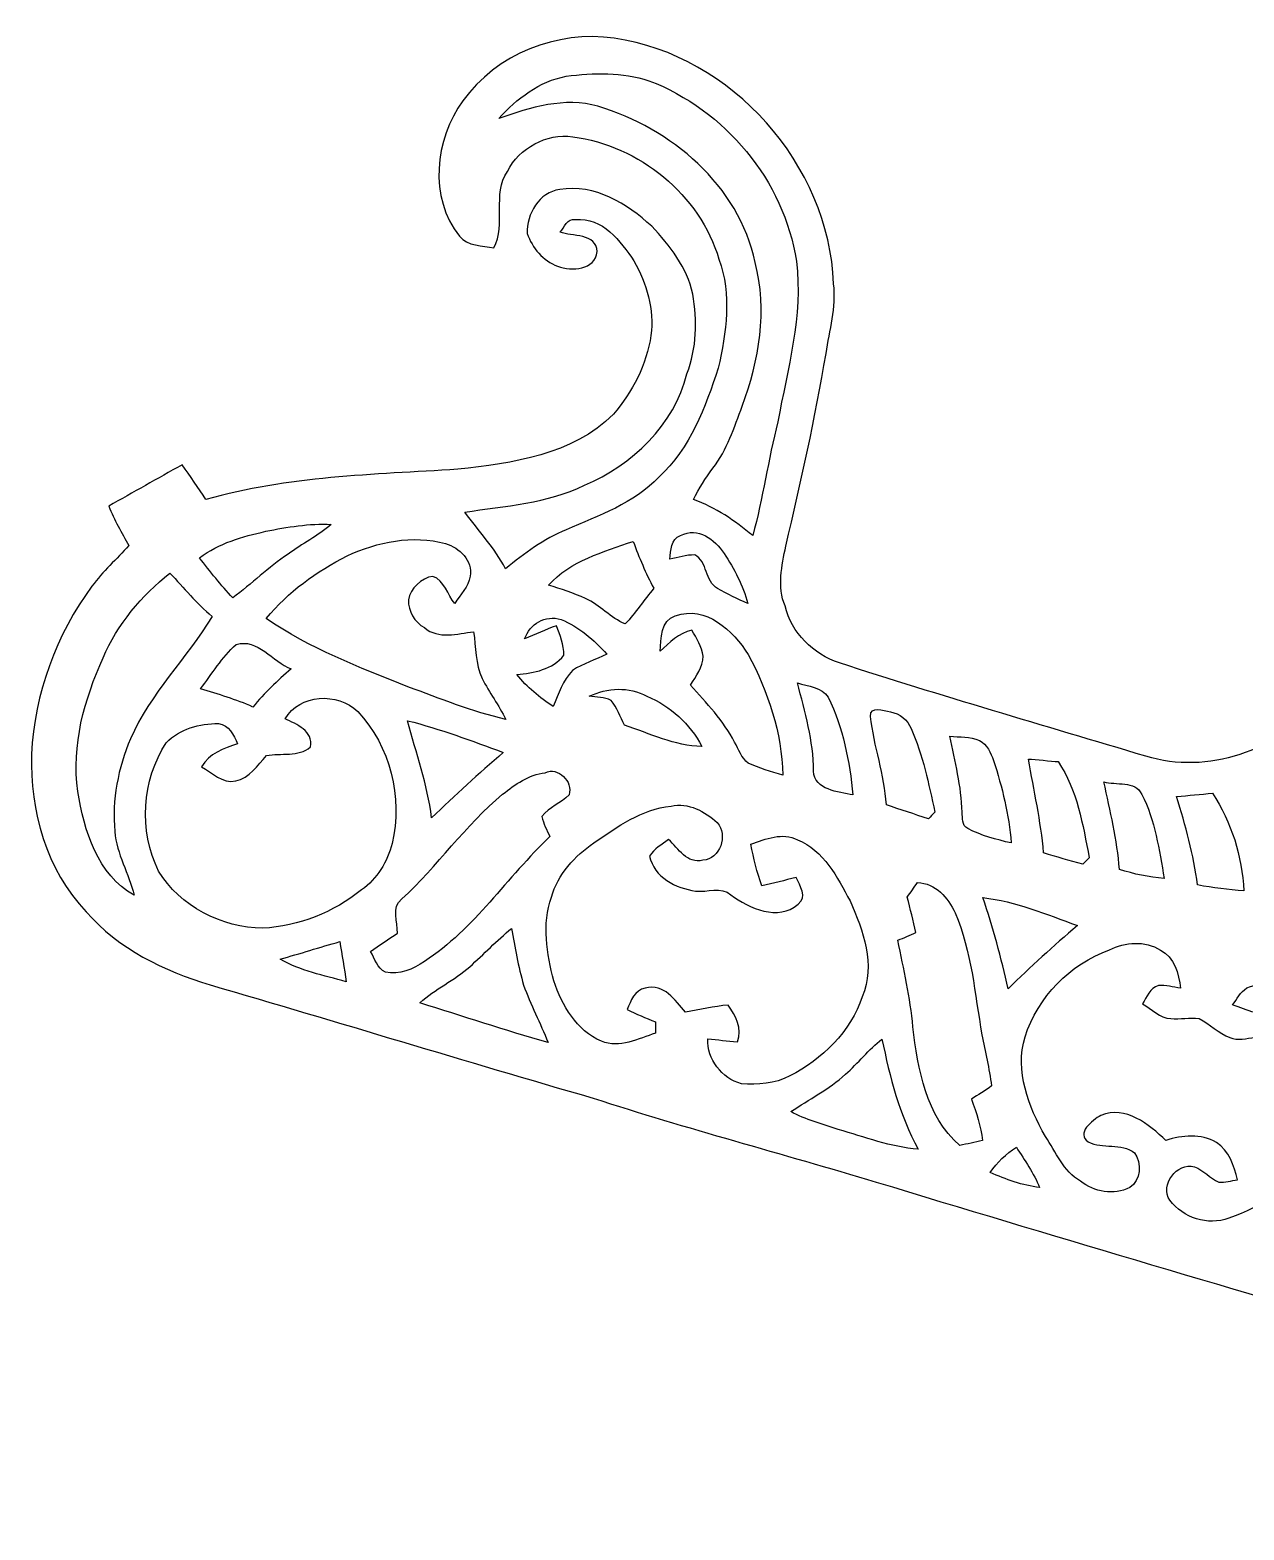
# Model space of a CAD drawing. Header units: centimetres. Extents: x -16.1 to 16.1, y -9.2 to 9.3.
# Drawn here: x -16.08 to -1.07, y -9.24 to 9.31 of the extents above; entities that cross this region are included whole.
import ezdxf

# ---------------------------------------------------------------- set-up
doc = ezdxf.new("R2010")
doc.units = ezdxf.units.CM
doc.header["$MEASUREMENT"] = 0
doc.layers.add('Camada 1', color=7, linetype='Continuous')

msp = doc.modelspace()

# ---------------------------------------------------------------- linework, layer by layer
at = {"layer": 'Camada 1', "color": 67}
for points, knots in [([(-10.72727, 8.43562), (-10.30993, 9.01488), (-9.55993, 9.31263), (-8.85508, 9.21103), (-8.85508, 9.21103), (-7.39352, 9.00007), (-6.20042, 7.64646), (-6.1401, 6.17502), (-6.1401, 6.17502), (-6.10623, 5.88327), (-6.19019, 5.59929), (-6.23464, 5.31389), (-6.23464, 5.31389), (-6.3687, 4.51273), (-6.54509, 3.71969), (-6.73312, 2.92982), (-6.73312, 2.92982), (-6.77827, 2.68923), (-6.84213, 2.42676), (-6.74123, 2.1911), (-6.74123, 2.1911), (-6.66186, 1.85773), (-6.38916, 1.59456), (-6.06989, 1.48661), (-6.06989, 1.48661), (-4.81295, 1.0795), (-3.54401, 0.71155), (-2.27859, 0.33267), (-2.27859, 0.33267), (-1.51342, 0.09737), (-0.6604, 0.40393), (-0.14746, 0.99448), (-0.14746, 0.99448), (0.43356, 1.80234), (0.97966, 2.63631), (1.58397, 3.42688), (1.58397, 3.42688), (1.81681, 3.71404), (2.20204, 3.77578), (2.52977, 3.89925), (2.52977, 3.89925), (2.788, 4.02766), (2.98097, 4.27531), (3.07199, 4.54589), (3.07199, 4.54589), (3.11961, 4.65279), (2.99367, 4.71205), (2.91536, 4.74909), (2.91536, 4.74909), (2.65395, 4.8454), (2.37561, 4.90079), (2.09797, 4.92019), (2.09797, 4.92019), (1.94663, 4.90079), (1.81963, 4.80095), (1.69192, 4.72334), (1.69192, 4.72334), (1.7085, 4.67219), (1.72579, 4.62033), (1.74307, 4.56847), (1.74307, 4.56847), (1.86902, 4.6295), (2.05105, 4.77696), (2.17558, 4.64573), (2.17558, 4.64573), (2.33609, 4.44606), (2.15194, 4.13314), (1.911, 4.12044), (1.911, 4.12044), (1.5808, 4.09469), (1.20403, 4.38256), (1.26471, 4.73992), (1.26471, 4.73992), (1.27952, 4.88844), (1.36525, 5.02391), (1.47849, 5.11845), (1.47849, 5.11845), (1.75895, 5.33294), (2.14348, 5.39186), (2.48144, 5.29872), (2.48144, 5.29872), (4.16772, 4.86622), (5.8547, 4.43618), (7.54239, 4.01003), (7.54239, 4.01003), (7.8426, 3.93665), (8.18586, 3.98639), (8.39399, 4.23439), (8.39399, 4.23439), (8.79792, 4.72193), (9.08685, 5.29484), (9.4996, 5.77568), (9.4996, 5.77568), (9.74443, 6.05614), (10.1406, 6.12034), (10.49443, 6.11787), (10.49443, 6.11787), (12.13414, 6.13057), (13.77421, 6.10694), (15.41427, 6.13057), (15.41427, 6.13057), (15.64464, 6.15632), (15.89581, 6.05614), (15.99918, 5.83847), (15.99918, 5.83847), (16.09055, 5.75204), (15.97589, 5.64268), (15.95684, 5.55942), (15.95684, 5.55942), (15.79104, 5.2511), (15.70778, 4.89903), (15.488, 4.62033), (15.488, 4.62033), (15.3162, 4.41466), (15.42274, 4.10774), (15.26822, 3.89114), (15.26822, 3.89114), (14.57925, 2.84233), (13.85887, 1.81434), (13.1699, 0.76553), (13.1699, 0.76553), (12.72505, 0.03104), (12.17965, -0.63959), (11.75526, -1.38677), (11.75526, -1.38677), (11.49879, -1.77306), (11.24656, -2.16359), (10.95622, -2.52624), (10.95622, -2.52624), (10.60309, -3.03354), (10.27395, -3.55741), (9.92434, -4.06682), (9.92434, -4.06682), (9.66435, -4.45029), (9.27841, -4.75015), (8.8205, -4.84717), (8.8205, -4.84717), (9.05933, -5.03096), (9.36519, -5.086), (9.64918, -5.16537), (9.64918, -5.16537), (9.94763, -5.25639), (10.3064, -5.27473), (10.51101, -5.54143), (10.51101, -5.54143), (10.47856, -5.59788), (10.44716, -5.65467), (10.41541, -5.71147), (10.41541, -5.71147), (9.92928, -5.68854), (9.48796, -5.46664), (9.01876, -5.36116), (9.01876, -5.36116), (8.38165, -5.16608), (7.74171, -4.98052), (7.10424, -4.78684), (7.10424, -4.78684), (6.71971, -4.67854), (6.34471, -4.52261), (5.94042, -4.50391), (5.94042, -4.50391), (6.01874, -4.82529), (6.20501, -5.10822), (6.26992, -5.43419), (6.26992, -5.43419), (6.45195, -6.10235), (6.41738, -6.81778), (6.67879, -7.46619), (6.67879, -7.46619), (6.7437, -7.63517), (6.84565, -7.79145), (6.97971, -7.91386), (6.97971, -7.91386), (7.08484, -7.93432), (7.27146, -7.94103), (7.3085, -7.8045), (7.3085, -7.8045), (7.28909, -7.65069), (7.20125, -7.51664), (7.18397, -7.36353), (7.18397, -7.36353), (7.245, -7.29544), (7.34448, -7.22171), (7.43902, -7.26969), (7.43902, -7.26969), (7.58507, -7.33742), (7.65457, -7.50464), (7.69302, -7.65281), (7.69302, -7.65281), (7.78863, -7.91669), (7.54556, -8.11071), (7.41362, -8.30298), (7.41362, -8.30298), (7.68914, -8.42716), (7.98759, -8.48889), (8.27158, -8.5912), (8.27158, -8.5912), (8.56932, -8.66881), (8.87836, -8.80816), (9.19127, -8.73372), (9.19127, -8.73372), (9.82416, -8.41481), (10.05734, -7.46689), (9.60367, -6.90562), (9.60367, -6.90562), (9.41176, -6.73171), (9.13059, -6.68867), (8.95456, -6.49781), (8.95456, -6.49781), (8.95032, -6.40715), (8.97749, -6.31931), (8.99654, -6.23217), (8.99654, -6.23217), (9.40259, -6.27733), (9.80405, -6.48264), (10.03053, -6.83048), (10.03053, -6.83048), (10.24678, -7.10142), (10.30005, -7.46654), (10.27077, -7.80274), (10.27077, -7.80274), (10.19069, -8.19926), (10.07251, -8.63177), (9.75325, -8.90764), (9.75325, -8.90764), (9.57086, -9.07274), (9.33521, -9.19268), (9.08332, -9.18598), (9.08332, -9.18598), (8.6554, -9.23502), (8.261, -9.04452), (7.86024, -8.93304), (7.86024, -8.93304), (5.50263, -8.25182), (3.15489, -7.53816), (0.8001, -6.84847), (0.8001, -6.84847), (-1.33844, -6.21101), (-3.47945, -5.582), (-5.61411, -4.93254), (-5.61411, -4.93254), (-6.78004, -4.58223), (-7.95726, -4.27037), (-9.11578, -3.89467), (-9.11578, -3.89467), (-10.69763, -3.43817), (-12.27102, -2.95416), (-13.85182, -2.49414), (-13.85182, -2.49414), (-14.42332, -2.32198), (-14.98706, -2.04929), (-15.38358, -1.59068), (-15.38358, -1.59068), (-15.87747, -1.07527), (-16.07926, -0.34184), (-16.06197, 0.35913), (-16.06197, 0.35913), (-16.02387, 1.10455), (-15.75682, 1.83621), (-15.31338, 2.43593), (-15.31338, 2.43593), (-15.17826, 2.61832), (-15.00787, 2.76966), (-14.85653, 2.93758), (-14.85653, 2.93758), (-14.94649, 3.09633), (-15.0368, 3.25579), (-15.10559, 3.42477), (-15.10559, 3.42477), (-14.80397, 3.59657), (-14.50058, 3.76626), (-14.19825, 3.93665), (-14.19825, 3.93665), (-14.09488, 3.79659), (-13.99787, 3.65196), (-13.90403, 3.5052), (-13.90403, 3.5052), (-12.89121, 3.7973), (-11.83252, 3.81353), (-10.78865, 3.88161), (-10.78865, 3.88161), (-10.11132, 3.9557), (-9.37225, 4.05659), (-8.86425, 4.56036), (-8.86425, 4.56036), (-8.63141, 4.83729), (-8.45114, 5.17384), (-8.39999, 5.53614), (-8.39999, 5.53614), (-8.35307, 5.85682), (-8.45608, 6.1789), (-8.60954, 6.45724), (-8.60954, 6.45724), (-8.77782, 6.70101), (-8.99548, 7.00158), (-9.33415, 6.96771), (-9.33415, 6.96771), (-9.43398, 6.98817), (-9.47279, 6.87141), (-9.52077, 6.81179), (-9.52077, 6.81179), (-9.3853, 6.75852), (-9.06815, 6.8005), (-9.06498, 6.57225), (-9.06498, 6.57225), (-9.09073, 6.34083), (-9.37824, 6.32954), (-9.55428, 6.39092), (-9.55428, 6.39092), (-9.73138, 6.45901), (-9.86966, 6.61741), (-9.92858, 6.79591), (-9.92858, 6.79591), (-9.94022, 7.03545), (-9.78112, 7.31097), (-9.52782, 7.33919), (-9.52782, 7.33919), (-9.09285, 7.41398), (-8.69597, 7.16527), (-8.39047, 6.88516), (-8.39047, 6.88516), (-8.1661, 6.64704), (-7.9502, 6.37611), (-7.88353, 6.04802), (-7.88353, 6.04802), (-7.82355, 5.72064), (-7.83378, 5.37633), (-7.95443, 5.06307), (-7.95443, 5.06307), (-8.11036, 4.4263), (-8.63, 3.93277), (-9.22196, 3.68441), (-9.22196, 3.68441), (-9.68128, 3.45687), (-10.2048, 3.42935), (-10.70293, 3.34998), (-10.70293, 3.34998), (-10.53006, 3.11961), (-10.33392, 2.90724), (-10.19739, 2.65112), (-10.19739, 2.65112), (-9.96809, 2.84021), (-9.72432, 3.01942), (-9.44809, 3.13372), (-9.44809, 3.13372), (-9.04487, 3.30835), (-8.61095, 3.45722), (-8.30086, 3.78531), (-8.30086, 3.78531), (-7.91175, 4.13985), (-7.72795, 4.64679), (-7.56673, 5.13256), (-7.56673, 5.13256), (-7.46901, 5.57036), (-7.39916, 6.04449), (-7.55826, 6.477), (-7.55826, 6.477), (-7.79674, 7.27781), (-8.54357, 7.88599), (-9.36625, 7.99147), (-9.36625, 7.99147), (-9.69504, 8.03981), (-10.02524, 7.85389), (-10.17482, 7.56497), (-10.17482, 7.56497), (-10.36496, 7.27922), (-10.18681, 6.91374), (-10.34239, 6.61741), (-10.34239, 6.61741), (-10.48068, 6.65233), (-10.67047, 6.63434), (-10.76713, 6.76451), (-10.76713, 6.76451), (-11.15095, 7.23512), (-11.07158, 7.96361), (-10.72727, 8.43562), (-10.72727, 8.43562), (-10.72727, 8.43562), (-10.72727, 8.43562), (-10.72727, 8.43562)], [0, 0, 0, 0, 0.01041667, 0.01041667, 0.01041667, 0.01041667, 0.02083333, 0.02083333, 0.02083333, 0.02083333, 0.03125, 0.03125, 0.03125, 0.03125, 0.04166667, 0.04166667, 0.04166667, 0.04166667, 0.05208333, 0.05208333, 0.05208333, 0.05208333, 0.0625, 0.0625, 0.0625, 0.0625, 0.07291667, 0.07291667, 0.07291667, 0.07291667, 0.08333333, 0.08333333, 0.08333333, 0.08333333, 0.09375, 0.09375, 0.09375, 0.09375, 0.10416667, 0.10416667, 0.10416667, 0.10416667, 0.11458333, 0.11458333, 0.11458333, 0.11458333, 0.125, 0.125, 0.125, 0.125, 0.13541667, 0.13541667, 0.13541667, 0.13541667, 0.14583333, 0.14583333, 0.14583333, 0.14583333, 0.15625, 0.15625, 0.15625, 0.15625, 0.16666667, 0.16666667, 0.16666667, 0.16666667, 0.17708333, 0.17708333, 0.17708333, 0.17708333, 0.1875, 0.1875, 0.1875, 0.1875, 0.19791667, 0.19791667, 0.19791667, 0.19791667, 0.20833333, 0.20833333, 0.20833333, 0.20833333, 0.21875, 0.21875, 0.21875, 0.21875, 0.22916667, 0.22916667, 0.22916667, 0.22916667, 0.23958333, 0.23958333, 0.23958333, 0.23958333, 0.25, 0.25, 0.25, 0.25, 0.26041667, 0.26041667, 0.26041667, 0.26041667, 0.27083333, 0.27083333, 0.27083333, 0.27083333, 0.28125, 0.28125, 0.28125, 0.28125, 0.29166667, 0.29166667, 0.29166667, 0.29166667, 0.30208333, 0.30208333, 0.30208333, 0.30208333, 0.3125, 0.3125, 0.3125, 0.3125, 0.32291667, 0.32291667, 0.32291667, 0.32291667, 0.33333333, 0.33333333, 0.33333333, 0.33333333, 0.34375, 0.34375, 0.34375, 0.34375, 0.35416667, 0.35416667, 0.35416667, 0.35416667, 0.36458333, 0.36458333, 0.36458333, 0.36458333, 0.375, 0.375, 0.375, 0.375, 0.38541667, 0.38541667, 0.38541667, 0.38541667, 0.39583333, 0.39583333, 0.39583333, 0.39583333, 0.40625, 0.40625, 0.40625, 0.40625, 0.41666667, 0.41666667, 0.41666667, 0.41666667, 0.42708333, 0.42708333, 0.42708333, 0.42708333, 0.4375, 0.4375, 0.4375, 0.4375, 0.44791667, 0.44791667, 0.44791667, 0.44791667, 0.45833333, 0.45833333, 0.45833333, 0.45833333, 0.46875, 0.46875, 0.46875, 0.46875, 0.47916667, 0.47916667, 0.47916667, 0.47916667, 0.48958333, 0.48958333, 0.48958333, 0.48958333, 0.5, 0.5, 0.5, 0.5, 0.51041667, 0.51041667, 0.51041667, 0.51041667, 0.52083333, 0.52083333, 0.52083333, 0.52083333, 0.53125, 0.53125, 0.53125, 0.53125, 0.54166667, 0.54166667, 0.54166667, 0.54166667, 0.55208333, 0.55208333, 0.55208333, 0.55208333, 0.5625, 0.5625, 0.5625, 0.5625, 0.57291667, 0.57291667, 0.57291667, 0.57291667, 0.58333333, 0.58333333, 0.58333333, 0.58333333, 0.59375, 0.59375, 0.59375, 0.59375, 0.60416667, 0.60416667, 0.60416667, 0.60416667, 0.61458333, 0.61458333, 0.61458333, 0.61458333, 0.625, 0.625, 0.625, 0.625, 0.63541667, 0.63541667, 0.63541667, 0.63541667, 0.64583333, 0.64583333, 0.64583333, 0.64583333, 0.65625, 0.65625, 0.65625, 0.65625, 0.66666667, 0.66666667, 0.66666667, 0.66666667, 0.67708333, 0.67708333, 0.67708333, 0.67708333, 0.6875, 0.6875, 0.6875, 0.6875, 0.69791667, 0.69791667, 0.69791667, 0.69791667, 0.70833333, 0.70833333, 0.70833333, 0.70833333, 0.71875, 0.71875, 0.71875, 0.71875, 0.72916667, 0.72916667, 0.72916667, 0.72916667, 0.73958333, 0.73958333, 0.73958333, 0.73958333, 0.75, 0.75, 0.75, 0.75, 0.76041667, 0.76041667, 0.76041667, 0.76041667, 0.77083333, 0.77083333, 0.77083333, 0.77083333, 0.78125, 0.78125, 0.78125, 0.78125, 0.79166667, 0.79166667, 0.79166667, 0.79166667, 0.80208333, 0.80208333, 0.80208333, 0.80208333, 0.8125, 0.8125, 0.8125, 0.8125, 0.82291667, 0.82291667, 0.82291667, 0.82291667, 0.83333333, 0.83333333, 0.83333333, 0.83333333, 0.84375, 0.84375, 0.84375, 0.84375, 0.85416667, 0.85416667, 0.85416667, 0.85416667, 0.86458333, 0.86458333, 0.86458333, 0.86458333, 0.875, 0.875, 0.875, 0.875, 0.88541667, 0.88541667, 0.88541667, 0.88541667, 0.89583333, 0.89583333, 0.89583333, 0.89583333, 0.90625, 0.90625, 0.90625, 0.90625, 0.91666667, 0.91666667, 0.91666667, 0.91666667, 0.92708333, 0.92708333, 0.92708333, 0.92708333, 0.9375, 0.9375, 0.9375, 0.9375, 0.94791667, 0.94791667, 0.94791667, 0.94791667, 0.95833333, 0.95833333, 0.95833333, 0.95833333, 0.96875, 0.96875, 0.96875, 0.96875, 0.97916667, 0.97916667, 0.97916667, 0.97916667, 1, 1, 1, 1]), ([(-9.44845, 8.74077), (-9.77971, 8.67833), (-10.0584, 8.46243), (-10.28206, 8.21972), (-10.28206, 8.21972), (-9.88907, 8.35413), (-9.47067, 8.48854), (-9.05475, 8.36965), (-9.05475, 8.36965), (-8.15093, 8.09872), (-7.31132, 7.39246), (-7.11094, 6.43784), (-7.11094, 6.43784), (-6.95325, 5.84659), (-7.06402, 5.22499), (-7.27004, 4.66125), (-7.27004, 4.66125), (-7.36988, 4.39702), (-7.45878, 4.1215), (-7.63305, 3.89467), (-7.63305, 3.89467), (-7.72301, 3.7719), (-7.80838, 3.64525), (-7.87188, 3.50626), (-7.87188, 3.50626), (-7.59954, 3.40924), (-7.36177, 3.2452), (-7.14163, 3.0607), (-7.14163, 3.0607), (-7.01322, 3.52319), (-6.95008, 4.00156), (-6.82978, 4.46652), (-6.82978, 4.46652), (-6.71407, 5.12269), (-6.51334, 5.77921), (-6.60153, 6.45231), (-6.60153, 6.45231), (-6.75181, 7.45455), (-7.48559, 8.32203), (-8.42398, 8.68609), (-8.42398, 8.68609), (-8.75418, 8.79334), (-9.10837, 8.78558), (-9.44845, 8.74077), (-9.44845, 8.74077), (-9.44845, 8.74077), (-9.44845, 8.74077), (-9.44845, 8.74077)], [0, 0, 0, 0, 0.07692308, 0.07692308, 0.07692308, 0.07692308, 0.15384615, 0.15384615, 0.15384615, 0.15384615, 0.23076923, 0.23076923, 0.23076923, 0.23076923, 0.30769231, 0.30769231, 0.30769231, 0.30769231, 0.38461538, 0.38461538, 0.38461538, 0.38461538, 0.46153846, 0.46153846, 0.46153846, 0.46153846, 0.53846154, 0.53846154, 0.53846154, 0.53846154, 0.61538462, 0.61538462, 0.61538462, 0.61538462, 0.69230769, 0.69230769, 0.69230769, 0.69230769, 0.76923077, 0.76923077, 0.76923077, 0.76923077, 0.84615385, 0.84615385, 0.84615385, 0.84615385, 1, 1, 1, 1]), ([(-13.16461, 3.11362), (-13.45036, 3.04835), (-13.74493, 2.96827), (-13.98129, 2.78659), (-13.98129, 2.78659), (-13.85182, 2.61585), (-13.71706, 2.44863), (-13.57101, 2.29094), (-13.57101, 2.29094), (-13.33818, 2.46486), (-13.13004, 2.67018), (-12.88768, 2.83104), (-12.88768, 2.83104), (-12.71376, 2.96016), (-12.51761, 3.05753), (-12.35357, 3.19969), (-12.35357, 3.19969), (-12.62698, 3.21345), (-12.89826, 3.16724), (-13.16461, 3.11362), (-13.16461, 3.11362), (-13.16461, 3.11362), (-13.16461, 3.11362), (-13.16461, 3.11362)], [0, 0, 0, 0, 0.14285714, 0.14285714, 0.14285714, 0.14285714, 0.28571429, 0.28571429, 0.28571429, 0.28571429, 0.42857143, 0.42857143, 0.42857143, 0.42857143, 0.57142857, 0.57142857, 0.57142857, 0.57142857, 0.71428571, 0.71428571, 0.71428571, 0.71428571, 1, 1, 1, 1]), ([(-8.03487, 3.06141), (-8.15446, 3.0166), (-8.15269, 2.8769), (-8.16539, 2.77107), (-8.16539, 2.77107), (-8.06379, 2.78941), (-7.9629, 2.82293), (-7.85883, 2.82187), (-7.85883, 2.82187), (-7.69479, 2.74285), (-7.73606, 2.49096), (-7.57555, 2.40771), (-7.57555, 2.40771), (-7.45596, 2.33645), (-7.32966, 2.27542), (-7.20055, 2.22179), (-7.20055, 2.22179), (-7.25911, 2.44475), (-7.37094, 2.64936), (-7.49547, 2.84127), (-7.49547, 2.84127), (-7.61365, 3.01237), (-7.81509, 3.17429), (-8.03487, 3.06141), (-8.03487, 3.06141), (-8.03487, 3.06141), (-8.03487, 3.06141), (-8.03487, 3.06141)], [0, 0, 0, 0, 0.125, 0.125, 0.125, 0.125, 0.25, 0.25, 0.25, 0.25, 0.375, 0.375, 0.375, 0.375, 0.5, 0.5, 0.5, 0.5, 0.625, 0.625, 0.625, 0.625, 0.75, 0.75, 0.75, 0.75, 1, 1, 1, 1]), ([(-12.15778, 2.80987), (-12.53314, 2.61796), (-12.89085, 2.36573), (-13.1572, 2.03482), (-13.1572, 2.03482), (-12.61921, 1.66758), (-12.00679, 1.42981), (-11.4046, 1.19098), (-11.4046, 1.19098), (-11.00596, 1.04387), (-10.60909, 0.88336), (-10.19387, 0.78811), (-10.19387, 0.78811), (-10.28171, 0.96202), (-10.39883, 1.11972), (-10.48632, 1.29399), (-10.48632, 1.29399), (-10.5731, 1.47355), (-10.56287, 1.67993), (-10.59321, 1.87184), (-10.59321, 1.87184), (-10.79394, 1.84961), (-11.02889, 1.77447), (-11.20069, 1.92264), (-11.20069, 1.92264), (-11.3217, 1.99002), (-11.4046, 2.12654), (-11.39825, 2.26519), (-11.39825, 2.26519), (-11.37426, 2.40841), (-11.24091, 2.53929), (-11.09733, 2.55693), (-11.09733, 2.55693), (-10.95481, 2.50684), (-10.91389, 2.33151), (-10.8271, 2.22003), (-10.8271, 2.22003), (-10.76149, 2.32939), (-10.65318, 2.4257), (-10.63731, 2.55729), (-10.63731, 2.55729), (-10.60238, 2.75555), (-10.76713, 2.91112), (-10.93964, 2.96157), (-10.93964, 2.96157), (-11.34674, 3.07516), (-11.78172, 2.9845), (-12.15778, 2.80987), (-12.15778, 2.80987), (-12.15778, 2.80987), (-12.15778, 2.80987), (-12.15778, 2.80987)], [0, 0, 0, 0, 0.07142857, 0.07142857, 0.07142857, 0.07142857, 0.14285714, 0.14285714, 0.14285714, 0.14285714, 0.21428571, 0.21428571, 0.21428571, 0.21428571, 0.28571429, 0.28571429, 0.28571429, 0.28571429, 0.35714286, 0.35714286, 0.35714286, 0.35714286, 0.42857143, 0.42857143, 0.42857143, 0.42857143, 0.5, 0.5, 0.5, 0.5, 0.57142857, 0.57142857, 0.57142857, 0.57142857, 0.64285714, 0.64285714, 0.64285714, 0.64285714, 0.71428571, 0.71428571, 0.71428571, 0.71428571, 0.78571429, 0.78571429, 0.78571429, 0.78571429, 0.85714286, 0.85714286, 0.85714286, 0.85714286, 1, 1, 1, 1]), ([(-9.66717, 2.44934), (-9.51159, 2.40136), (-9.35814, 2.34844), (-9.20785, 2.28424), (-9.20785, 2.28424), (-9.03041, 2.20204), (-8.89882, 2.04117), (-8.71679, 1.96815), (-8.71679, 1.96815), (-8.58908, 2.10679), (-8.48466, 2.26483), (-8.36401, 2.40947), (-8.36401, 2.40947), (-8.46596, 2.59503), (-8.54534, 2.79118), (-8.61836, 2.98909), (-8.61836, 2.98909), (-8.98984, 2.86279), (-9.39271, 2.74779), (-9.66717, 2.44934), (-9.66717, 2.44934), (-9.66717, 2.44934), (-9.66717, 2.44934), (-9.66717, 2.44934)], [0, 0, 0, 0, 0.14285714, 0.14285714, 0.14285714, 0.14285714, 0.28571429, 0.28571429, 0.28571429, 0.28571429, 0.42857143, 0.42857143, 0.42857143, 0.42857143, 0.57142857, 0.57142857, 0.57142857, 0.57142857, 0.71428571, 0.71428571, 0.71428571, 0.71428571, 1, 1, 1, 1]), ([(-15.17403, 1.55116), (-15.40545, 1.03434), (-15.57055, 0.46849), (-15.48624, -0.10372), (-15.48624, -0.10372), (-15.41286, -0.58385), (-15.24388, -1.13453), (-14.79127, -1.38712), (-14.79127, -1.38712), (-14.8523, -1.11795), (-15.01069, -0.87877), (-15.0301, -0.59866), (-15.0301, -0.59866), (-15.06749, -0.20849), (-14.98882, 0.18944), (-14.83642, 0.54857), (-14.83642, 0.54857), (-14.59265, 1.1109), (-14.14039, 1.54376), (-13.82571, 2.06163), (-13.82571, 2.06163), (-14.0208, 2.21968), (-14.17743, 2.41688), (-14.34959, 2.59786), (-14.34959, 2.59786), (-14.69849, 2.3181), (-14.99799, 1.96497), (-15.17403, 1.55116), (-15.17403, 1.55116), (-15.17403, 1.55116), (-15.17403, 1.55116), (-15.17403, 1.55116)], [0, 0, 0, 0, 0.11111111, 0.11111111, 0.11111111, 0.11111111, 0.22222222, 0.22222222, 0.22222222, 0.22222222, 0.33333333, 0.33333333, 0.33333333, 0.33333333, 0.44444444, 0.44444444, 0.44444444, 0.44444444, 0.55555556, 0.55555556, 0.55555556, 0.55555556, 0.66666667, 0.66666667, 0.66666667, 0.66666667, 0.77777778, 0.77777778, 0.77777778, 0.77777778, 1, 1, 1, 1]), ([(-9.9628, 1.78541), (-9.83121, 1.83762), (-9.70351, 1.8983), (-9.5698, 1.94522), (-9.5698, 1.94522), (-9.52218, 1.8288), (-9.47561, 1.71027), (-9.47632, 1.5808), (-9.47632, 1.5808), (-9.61813, 1.40723), (-9.84673, 1.36031), (-10.05805, 1.34161), (-10.05805, 1.34161), (-9.93105, 1.18639), (-9.77653, 1.05622), (-9.60826, 0.94721), (-9.60826, 0.94721), (-9.54581, 1.10349), (-9.48619, 1.26894), (-9.36978, 1.39383), (-9.36978, 1.39383), (-9.23713, 1.47814), (-9.08544, 1.52753), (-8.94398, 1.59526), (-8.94398, 1.59526), (-9.10555, 1.76848), (-9.2904, 1.93569), (-9.51159, 2.02424), (-9.51159, 2.02424), (-9.71021, 2.0828), (-9.89471, 1.96603), (-9.9628, 1.78541), (-9.9628, 1.78541), (-9.9628, 1.78541), (-9.9628, 1.78541), (-9.9628, 1.78541)], [0, 0, 0, 0, 0.1, 0.1, 0.1, 0.1, 0.2, 0.2, 0.2, 0.2, 0.3, 0.3, 0.3, 0.3, 0.4, 0.4, 0.4, 0.4, 0.5, 0.5, 0.5, 0.5, 0.6, 0.6, 0.6, 0.6, 0.7, 0.7, 0.7, 0.7, 0.8, 0.8, 0.8, 0.8, 1, 1, 1, 1]), ([(-8.09872, 2.06728), (-8.28216, 2.01013), (-8.27511, 1.78647), (-8.28746, 1.62983), (-8.28746, 1.62983), (-8.16963, 1.73673), (-8.05462, 1.85455), (-7.8927, 1.89336), (-7.8927, 1.89336), (-7.83978, 1.78929), (-7.76852, 1.68769), (-7.75194, 1.56951), (-7.75194, 1.56951), (-7.75829, 1.43475), (-7.84331, 1.32221), (-7.91069, 1.21109), (-7.91069, 1.21109), (-7.71102, 0.99201), (-7.50182, 0.77258), (-7.36671, 0.50553), (-7.36671, 0.50553), (-7.31273, 0.41981), (-7.28133, 0.31186), (-7.19878, 0.24694), (-7.19878, 0.24694), (-7.05944, 0.18874), (-6.91621, 0.13688), (-6.7691, 0.10054), (-6.7691, 0.10054), (-6.78109, 0.62336), (-6.95113, 1.13277), (-7.19667, 1.59067), (-7.19667, 1.59067), (-7.38364, 1.88278), (-7.71843, 2.20768), (-8.09872, 2.06728), (-8.09872, 2.06728), (-8.09872, 2.06728), (-8.09872, 2.06728), (-8.09872, 2.06728)], [0, 0, 0, 0, 0.09090909, 0.09090909, 0.09090909, 0.09090909, 0.18181818, 0.18181818, 0.18181818, 0.18181818, 0.27272727, 0.27272727, 0.27272727, 0.27272727, 0.36363636, 0.36363636, 0.36363636, 0.36363636, 0.45454545, 0.45454545, 0.45454545, 0.45454545, 0.54545455, 0.54545455, 0.54545455, 0.54545455, 0.63636364, 0.63636364, 0.63636364, 0.63636364, 0.72727273, 0.72727273, 0.72727273, 0.72727273, 0.81818182, 0.81818182, 0.81818182, 0.81818182, 1, 1, 1, 1]), ([(-13.53079, 1.71415), (-13.70648, 1.55681), (-13.82924, 1.35114), (-13.97035, 1.16417), (-13.97035, 1.16417), (-13.75128, 1.0989), (-13.53044, 1.03576), (-13.32159, 0.94121), (-13.32159, 0.94121), (-13.18436, 1.11725), (-13.0175, 1.26718), (-12.84993, 1.41323), (-12.84993, 1.41323), (-13.07853, 1.49895), (-13.2648, 1.7974), (-13.53079, 1.71415), (-13.53079, 1.71415), (-13.53079, 1.71415), (-13.53079, 1.71415), (-13.53079, 1.71415)], [0, 0, 0, 0, 0.16666667, 0.16666667, 0.16666667, 0.16666667, 0.33333333, 0.33333333, 0.33333333, 0.33333333, 0.5, 0.5, 0.5, 0.5, 0.66666667, 0.66666667, 0.66666667, 0.66666667, 1, 1, 1, 1]), ([(-12.92437, 0.79446), (-12.78149, 0.72849), (-12.57335, 0.64488), (-12.61145, 0.44697), (-12.61145, 0.44697), (-12.75786, 0.31785), (-12.97799, 0.37853), (-13.15297, 0.33973), (-13.15297, 0.33973), (-13.26444, 0.2226), (-13.36499, 0.06526), (-13.53467, 0.02752), (-13.53467, 0.02752), (-13.70506, -0.0067), (-13.82395, 0.13018), (-13.95836, 0.20179), (-13.95836, 0.20179), (-13.86311, 0.36865), (-13.68249, 0.42616), (-13.51174, 0.48648), (-13.51174, 0.48648), (-13.56007, 0.59196), (-13.61546, 0.72284), (-13.74775, 0.73589), (-13.74775, 0.73589), (-13.98235, 0.74189), (-14.22718, 0.67098), (-14.39474, 0.49883), (-14.39474, 0.49883), (-14.69743, 0.03528), (-14.73271, -0.58738), (-14.49105, -1.08656), (-14.49105, -1.08656), (-14.22329, -1.52647), (-13.70753, -1.78788), (-13.19848, -1.79423), (-13.19848, -1.79423), (-12.75539, -1.76777), (-12.32464, -1.59879), (-11.97998, -1.31904), (-11.97998, -1.31904), (-11.7856, -1.18498), (-11.66142, -0.97084), (-11.59969, -0.74648), (-11.59969, -0.74648), (-11.46598, -0.1778), (-11.62368, 0.45896), (-12.02655, 0.88583), (-12.02655, 0.88583), (-12.27455, 1.12466), (-12.74621, 1.10737), (-12.92437, 0.79446), (-12.92437, 0.79446), (-12.92437, 0.79446), (-12.92437, 0.79446), (-12.92437, 0.79446)], [0, 0, 0, 0, 0.06666667, 0.06666667, 0.06666667, 0.06666667, 0.13333333, 0.13333333, 0.13333333, 0.13333333, 0.2, 0.2, 0.2, 0.2, 0.26666667, 0.26666667, 0.26666667, 0.26666667, 0.33333333, 0.33333333, 0.33333333, 0.33333333, 0.4, 0.4, 0.4, 0.4, 0.46666667, 0.46666667, 0.46666667, 0.46666667, 0.53333333, 0.53333333, 0.53333333, 0.53333333, 0.6, 0.6, 0.6, 0.6, 0.66666667, 0.66666667, 0.66666667, 0.66666667, 0.73333333, 0.73333333, 0.73333333, 0.73333333, 0.8, 0.8, 0.8, 0.8, 0.86666667, 0.86666667, 0.86666667, 0.86666667, 1, 1, 1, 1]), ([(-9.16305, 1.07386), (-9.07309, 1.0608), (-8.97361, 1.06962), (-8.89247, 1.02129), (-8.89247, 1.02129), (-8.81662, 0.93274), (-8.7817, 0.8195), (-8.72737, 0.7172), (-8.72737, 0.7172), (-8.41304, 0.61313), (-8.10683, 0.45932), (-7.76887, 0.45403), (-7.76887, 0.45403), (-7.91774, 0.73272), (-8.15658, 0.9525), (-8.44938, 1.07491), (-8.44938, 1.07491), (-8.66951, 1.19733), (-8.9408, 1.18075), (-9.16305, 1.07386), (-9.16305, 1.07386), (-9.16305, 1.07386), (-9.16305, 1.07386), (-9.16305, 1.07386)], [0, 0, 0, 0, 0.14285714, 0.14285714, 0.14285714, 0.14285714, 0.28571429, 0.28571429, 0.28571429, 0.28571429, 0.42857143, 0.42857143, 0.42857143, 0.42857143, 0.57142857, 0.57142857, 0.57142857, 0.57142857, 0.71428571, 0.71428571, 0.71428571, 0.71428571, 1, 1, 1, 1]), ([(-6.58636, 1.24107), (-6.49887, 0.88089), (-6.38704, 0.52352), (-6.39022, 0.14781), (-6.39022, 0.14781), (-6.37611, -0.08819), (-6.08189, -0.10548), (-5.90233, -0.1464), (-5.90233, -0.1464), (-5.94289, 0.26846), (-6.02227, 0.68545), (-6.20713, 1.06221), (-6.20713, 1.06221), (-6.28721, 1.18816), (-6.46148, 1.19627), (-6.58636, 1.24107), (-6.58636, 1.24107), (-6.58636, 1.24107), (-6.58636, 1.24107), (-6.58636, 1.24107)], [0, 0, 0, 0, 0.16666667, 0.16666667, 0.16666667, 0.16666667, 0.33333333, 0.33333333, 0.33333333, 0.33333333, 0.5, 0.5, 0.5, 0.5, 0.66666667, 0.66666667, 0.66666667, 0.66666667, 1, 1, 1, 1]), ([(-5.68607, 0.8255), (-5.64092, 0.45826), (-5.51251, 0.10336), (-5.48781, -0.26882), (-5.48781, -0.26882), (-5.3146, -0.32703), (-5.14103, -0.38418), (-4.96711, -0.44168), (-4.96711, -0.44168), (-4.94136, -0.41416), (-4.9149, -0.387), (-4.88844, -0.36019), (-4.88844, -0.36019), (-4.96676, -0.01023), (-5.03343, 0.34784), (-5.18266, 0.67592), (-5.18266, 0.67592), (-5.2257, 0.78317), (-5.32342, 0.85972), (-5.43631, 0.88124), (-5.43631, 0.88124), (-5.52838, 0.89641), (-5.68607, 0.96097), (-5.68607, 0.8255), (-5.68607, 0.8255), (-5.68607, 0.8255), (-5.68607, 0.8255), (-5.68607, 0.8255)], [0, 0, 0, 0, 0.125, 0.125, 0.125, 0.125, 0.25, 0.25, 0.25, 0.25, 0.375, 0.375, 0.375, 0.375, 0.5, 0.5, 0.5, 0.5, 0.625, 0.625, 0.625, 0.625, 0.75, 0.75, 0.75, 0.75, 1, 1, 1, 1]), ([(-11.40883, 0.77223), (-11.30547, 0.37324), (-11.16436, -0.01588), (-11.11215, -0.42721), (-11.11215, -0.42721), (-10.82005, -0.15452), (-10.53183, 0.12171), (-10.22562, 0.37888), (-10.22562, 0.37888), (-10.61508, 0.52388), (-11.00596, 0.66887), (-11.40883, 0.77223), (-11.40883, 0.77223), (-11.40883, 0.77223), (-11.40883, 0.77223), (-11.40883, 0.77223)], [0, 0, 0, 0, 0.2, 0.2, 0.2, 0.2, 0.4, 0.4, 0.4, 0.4, 0.6, 0.6, 0.6, 0.6, 1, 1, 1, 1]), ([(-4.70323, 0.58103), (-4.64185, 0.26987), (-4.55824, -0.04022), (-4.55154, -0.35948), (-4.55154, -0.35948), (-4.54378, -0.42792), (-4.55824, -0.52423), (-4.48239, -0.56021), (-4.48239, -0.56021), (-4.31483, -0.65017), (-4.12856, -0.69956), (-3.9437, -0.73907), (-3.9437, -0.73907), (-3.97087, -0.39158), (-4.05553, -0.05115), (-4.16278, 0.27975), (-4.16278, 0.27975), (-4.19735, 0.37465), (-4.24145, 0.47978), (-4.33564, 0.52881), (-4.33564, 0.52881), (-4.45206, 0.57503), (-4.58188, 0.56938), (-4.70323, 0.58103), (-4.70323, 0.58103), (-4.70323, 0.58103), (-4.70323, 0.58103), (-4.70323, 0.58103)], [0, 0, 0, 0, 0.125, 0.125, 0.125, 0.125, 0.25, 0.25, 0.25, 0.25, 0.375, 0.375, 0.375, 0.375, 0.5, 0.5, 0.5, 0.5, 0.625, 0.625, 0.625, 0.625, 0.75, 0.75, 0.75, 0.75, 1, 1, 1, 1]), ([(-9.70915, 0.12841), (-9.91164, 0.10689), (-10.0778, -0.01693), (-10.23408, -0.13617), (-10.23408, -0.13617), (-10.69552, -0.52352), (-11.03912, -1.02588), (-11.48151, -1.43263), (-11.48151, -1.43263), (-11.6145, -1.53564), (-11.5316, -1.71873), (-11.53407, -1.85385), (-11.53407, -1.85385), (-11.64519, -1.92969), (-11.75703, -2.00413), (-11.8678, -2.08068), (-11.8678, -2.08068), (-11.8177, -2.1717), (-11.78207, -2.28565), (-11.68435, -2.33715), (-11.68435, -2.33715), (-11.51255, -2.37525), (-11.33863, -2.30258), (-11.20211, -2.20416), (-11.20211, -2.20416), (-10.5791, -1.80411), (-10.17976, -1.16099), (-9.64883, -0.66075), (-9.64883, -0.66075), (-9.68587, -0.57997), (-9.73138, -0.5013), (-9.7476, -0.4131), (-9.7476, -0.4131), (-9.66258, -0.29316), (-9.50842, -0.25294), (-9.41282, -0.14358), (-9.41282, -0.14358), (-9.36025, 0.01623), (-9.54652, 0.20849), (-9.70915, 0.12841), (-9.70915, 0.12841), (-9.70915, 0.12841), (-9.70915, 0.12841), (-9.70915, 0.12841)], [0, 0, 0, 0, 0.08333333, 0.08333333, 0.08333333, 0.08333333, 0.16666667, 0.16666667, 0.16666667, 0.16666667, 0.25, 0.25, 0.25, 0.25, 0.33333333, 0.33333333, 0.33333333, 0.33333333, 0.41666667, 0.41666667, 0.41666667, 0.41666667, 0.5, 0.5, 0.5, 0.5, 0.58333333, 0.58333333, 0.58333333, 0.58333333, 0.66666667, 0.66666667, 0.66666667, 0.66666667, 0.75, 0.75, 0.75, 0.75, 0.83333333, 0.83333333, 0.83333333, 0.83333333, 1, 1, 1, 1]), ([(-3.73204, 0.2981), (-3.66501, -0.08784), (-3.57611, -0.47025), (-3.54401, -0.86184), (-3.54401, -0.86184), (-3.38384, -0.91334), (-3.22227, -0.9585), (-3.05894, -1.00118), (-3.05894, -1.00118), (-3.03248, -0.97543), (-3.00602, -0.94968), (-2.97886, -0.92428), (-2.97886, -0.92428), (-3.05964, -0.51435), (-3.1242, -0.08714), (-3.36374, 0.26599), (-3.36374, 0.26599), (-3.45581, 0.27411), (-3.63996, 0.28998), (-3.73204, 0.2981), (-3.73204, 0.2981), (-3.73204, 0.2981), (-3.73204, 0.2981), (-3.73204, 0.2981)], [0, 0, 0, 0, 0.14285714, 0.14285714, 0.14285714, 0.14285714, 0.28571429, 0.28571429, 0.28571429, 0.28571429, 0.42857143, 0.42857143, 0.42857143, 0.42857143, 0.57142857, 0.57142857, 0.57142857, 0.57142857, 0.71428571, 0.71428571, 0.71428571, 0.71428571, 1, 1, 1, 1]), ([(-2.79929, 0.01623), (-2.71886, -0.34219), (-2.63419, -0.70132), (-2.60632, -1.06856), (-2.60632, -1.06856), (-2.4257, -1.12254), (-2.24049, -1.16523), (-2.05176, -1.17863), (-2.05176, -1.17863), (-2.11561, -0.82691), (-2.16323, -0.45932), (-2.3301, -0.13864), (-2.3301, -0.13864), (-2.413, 0.03493), (-2.64971, -0.02822), (-2.79929, 0.01623), (-2.79929, 0.01623), (-2.79929, 0.01623), (-2.79929, 0.01623), (-2.79929, 0.01623)], [0, 0, 0, 0, 0.16666667, 0.16666667, 0.16666667, 0.16666667, 0.33333333, 0.33333333, 0.33333333, 0.33333333, 0.5, 0.5, 0.5, 0.5, 0.66666667, 0.66666667, 0.66666667, 0.66666667, 1, 1, 1, 1]), ([(-1.899, -0.16475), (-1.78647, -0.52282), (-1.69157, -0.88653), (-1.63901, -1.25871), (-1.63901, -1.25871), (-1.44992, -1.29646), (-1.25836, -1.31269), (-1.06645, -1.33315), (-1.06645, -1.33315), (-1.08867, -0.90135), (-1.21955, -0.48578), (-1.4545, -0.12241), (-1.4545, -0.12241), (-1.60196, -0.14076), (-1.75084, -0.15205), (-1.899, -0.16475), (-1.899, -0.16475), (-1.899, -0.16475), (-1.899, -0.16475), (-1.899, -0.16475)], [0, 0, 0, 0, 0.16666667, 0.16666667, 0.16666667, 0.16666667, 0.33333333, 0.33333333, 0.33333333, 0.33333333, 0.5, 0.5, 0.5, 0.5, 0.66666667, 0.66666667, 0.66666667, 0.66666667, 1, 1, 1, 1]), ([(-8.15058, -0.28434), (-8.51323, -0.32032), (-8.81556, -0.5394), (-9.10519, -0.73978), (-9.10519, -0.73978), (-9.34367, -0.89853), (-9.55146, -1.12889), (-9.63083, -1.40829), (-9.63083, -1.40829), (-9.75219, -1.74519), (-9.68481, -2.10926), (-9.60226, -2.44546), (-9.60226, -2.44546), (-9.49607, -2.7492), (-9.3218, -3.05823), (-9.01136, -3.19229), (-9.01136, -3.19229), (-8.78769, -3.27978), (-8.55627, -3.16159), (-8.34284, -3.09174), (-8.34284, -3.09174), (-8.3439, -3.04482), (-8.34461, -2.99791), (-8.34531, -2.95169), (-8.34531, -2.95169), (-8.46349, -2.90548), (-8.58026, -2.85538), (-8.6935, -2.79859), (-8.6935, -2.79859), (-8.6487, -2.69275), (-8.60319, -2.55552), (-8.4709, -2.53683), (-8.4709, -2.53683), (-8.23666, -2.47156), (-8.1026, -2.6857), (-7.97172, -2.8321), (-7.97172, -2.8321), (-7.7978, -2.79541), (-7.62282, -2.7619), (-7.44573, -2.74391), (-7.44573, -2.74391), (-7.34942, -2.87902), (-7.26722, -3.03318), (-7.33108, -3.19969), (-7.33108, -3.19969), (-7.45314, -3.18664), (-7.57484, -3.17429), (-7.6962, -3.16159), (-7.6962, -3.16159), (-7.70996, -3.41524), (-7.52087, -3.64984), (-7.28133, -3.71828), (-7.28133, -3.71828), (-7.08025, -3.73027), (-6.86364, -3.72216), (-6.68373, -3.61985), (-6.68373, -3.61985), (-6.28086, -3.4163), (-5.9309, -3.07552), (-5.78661, -2.64054), (-5.78661, -2.64054), (-5.62187, -2.24684), (-5.77109, -1.82174), (-5.93796, -1.45697), (-5.93796, -1.45697), (-6.09565, -1.16205), (-6.26075, -0.83361), (-6.58883, -0.69921), (-6.58883, -0.69921), (-6.77263, -0.60254), (-6.98218, -0.69215), (-7.16315, -0.75459), (-7.16315, -0.75459), (-7.12999, -0.92922), (-7.08836, -1.10243), (-7.02874, -1.27035), (-7.02874, -1.27035), (-6.88622, -1.23825), (-6.74511, -1.20015), (-6.60259, -1.16805), (-6.60259, -1.16805), (-6.5599, -1.27106), (-6.46007, -1.40653), (-6.58001, -1.49648), (-6.58001, -1.49648), (-6.82801, -1.71309), (-7.1822, -1.54764), (-7.4101, -1.38183), (-7.4101, -1.38183), (-7.53639, -1.27106), (-7.70114, -1.35361), (-7.84754, -1.33456), (-7.84754, -1.33456), (-8.09131, -1.30104), (-8.36295, -1.16417), (-8.41622, -0.9017), (-8.41622, -0.9017), (-8.35907, -0.81351), (-8.26629, -0.75812), (-8.18268, -0.69815), (-8.18268, -0.69815), (-8.05815, -0.80645), (-7.95443, -1.00401), (-7.75653, -0.95356), (-7.75653, -0.95356), (-7.5438, -0.94298), (-7.44326, -0.64029), (-7.57978, -0.4886), (-7.57978, -0.4886), (-7.73113, -0.34819), (-7.93679, -0.23671), (-8.15058, -0.28434), (-8.15058, -0.28434), (-8.15058, -0.28434), (-8.15058, -0.28434), (-8.15058, -0.28434)], [0, 0, 0, 0, 0.03333333, 0.03333333, 0.03333333, 0.03333333, 0.06666667, 0.06666667, 0.06666667, 0.06666667, 0.1, 0.1, 0.1, 0.1, 0.13333333, 0.13333333, 0.13333333, 0.13333333, 0.16666667, 0.16666667, 0.16666667, 0.16666667, 0.2, 0.2, 0.2, 0.2, 0.23333333, 0.23333333, 0.23333333, 0.23333333, 0.26666667, 0.26666667, 0.26666667, 0.26666667, 0.3, 0.3, 0.3, 0.3, 0.33333333, 0.33333333, 0.33333333, 0.33333333, 0.36666667, 0.36666667, 0.36666667, 0.36666667, 0.4, 0.4, 0.4, 0.4, 0.43333333, 0.43333333, 0.43333333, 0.43333333, 0.46666667, 0.46666667, 0.46666667, 0.46666667, 0.5, 0.5, 0.5, 0.5, 0.53333333, 0.53333333, 0.53333333, 0.53333333, 0.56666667, 0.56666667, 0.56666667, 0.56666667, 0.6, 0.6, 0.6, 0.6, 0.63333333, 0.63333333, 0.63333333, 0.63333333, 0.66666667, 0.66666667, 0.66666667, 0.66666667, 0.7, 0.7, 0.7, 0.7, 0.73333333, 0.73333333, 0.73333333, 0.73333333, 0.76666667, 0.76666667, 0.76666667, 0.76666667, 0.8, 0.8, 0.8, 0.8, 0.83333333, 0.83333333, 0.83333333, 0.83333333, 0.86666667, 0.86666667, 0.86666667, 0.86666667, 0.9, 0.9, 0.9, 0.9, 0.93333333, 0.93333333, 0.93333333, 0.93333333, 1, 1, 1, 1]), ([(-5.10434, -1.23049), (-5.14526, -1.29046), (-5.18689, -1.35043), (-5.22993, -1.40935), (-5.22993, -1.40935), (-5.19289, -1.5554), (-5.1562, -1.70109), (-5.12269, -1.84891), (-5.12269, -1.84891), (-5.19642, -1.88066), (-5.2705, -1.91206), (-5.34529, -1.94239), (-5.34529, -1.94239), (-5.2772, -2.2987), (-5.19007, -2.65183), (-5.16079, -3.01449), (-5.16079, -3.01449), (-5.09517, -3.53589), (-4.99957, -4.1148), (-4.58117, -4.48028), (-4.58117, -4.48028), (-4.48733, -4.46158), (-4.39314, -4.44147), (-4.29966, -4.42066), (-4.29966, -4.42066), (-4.32012, -4.24321), (-4.37409, -4.07423), (-4.43653, -3.90842), (-4.43653, -3.90842), (-4.35434, -3.85339), (-4.26685, -3.80506), (-4.18924, -3.74333), (-4.18924, -3.74333), (-4.21287, -3.52954), (-4.27002, -3.32176), (-4.30601, -3.11044), (-4.30601, -3.11044), (-4.39808, -2.60526), (-4.43159, -2.08209), (-4.63797, -1.60514), (-4.63797, -1.60514), (-4.72793, -1.41746), (-4.87751, -1.23437), (-5.10434, -1.23049), (-5.10434, -1.23049), (-5.10434, -1.23049), (-5.10434, -1.23049), (-5.10434, -1.23049)], [0, 0, 0, 0, 0.07692308, 0.07692308, 0.07692308, 0.07692308, 0.15384615, 0.15384615, 0.15384615, 0.15384615, 0.23076923, 0.23076923, 0.23076923, 0.23076923, 0.30769231, 0.30769231, 0.30769231, 0.30769231, 0.38461538, 0.38461538, 0.38461538, 0.38461538, 0.46153846, 0.46153846, 0.46153846, 0.46153846, 0.53846154, 0.53846154, 0.53846154, 0.53846154, 0.61538462, 0.61538462, 0.61538462, 0.61538462, 0.69230769, 0.69230769, 0.69230769, 0.69230769, 0.76923077, 0.76923077, 0.76923077, 0.76923077, 0.84615385, 0.84615385, 0.84615385, 0.84615385, 1, 1, 1, 1]), ([(-4.29542, -1.41464), (-4.17019, -1.78541), (-4.06576, -2.16147), (-3.98216, -2.54353), (-3.98216, -2.54353), (-3.70699, -2.27189), (-3.41983, -2.0133), (-3.12632, -1.76177), (-3.12632, -1.76177), (-3.50732, -1.62066), (-3.88938, -1.46368), (-4.29542, -1.41464), (-4.29542, -1.41464), (-4.29542, -1.41464), (-4.29542, -1.41464), (-4.29542, -1.41464)], [0, 0, 0, 0, 0.2, 0.2, 0.2, 0.2, 0.4, 0.4, 0.4, 0.4, 0.6, 0.6, 0.6, 0.6, 1, 1, 1, 1]), ([(-10.64119, -2.27013), (-10.83239, -2.43875), (-11.06876, -2.546), (-11.25855, -2.71674), (-11.25855, -2.71674), (-10.73079, -2.88255), (-10.20516, -3.05717), (-9.67211, -3.20534), (-9.67211, -3.20534), (-9.76806, -2.96721), (-9.88801, -2.73897), (-9.97409, -2.49731), (-9.97409, -2.49731), (-10.04323, -2.26766), (-10.07886, -2.03024), (-10.12578, -1.79564), (-10.12578, -1.79564), (-10.30464, -1.94627), (-10.46656, -2.1149), (-10.64119, -2.27013), (-10.64119, -2.27013), (-10.64119, -2.27013), (-10.64119, -2.27013), (-10.64119, -2.27013)], [0, 0, 0, 0, 0.14285714, 0.14285714, 0.14285714, 0.14285714, 0.28571429, 0.28571429, 0.28571429, 0.28571429, 0.42857143, 0.42857143, 0.42857143, 0.42857143, 0.57142857, 0.57142857, 0.57142857, 0.57142857, 0.71428571, 0.71428571, 0.71428571, 0.71428571, 1, 1, 1, 1]), ([(-12.98716, -2.17593), (-12.73563, -2.32234), (-12.44565, -2.37561), (-12.16872, -2.45569), (-12.16872, -2.45569), (-12.18883, -2.28953), (-12.22304, -2.12478), (-12.24809, -1.96003), (-12.24809, -1.96003), (-12.49539, -2.02918), (-12.73951, -2.10891), (-12.98716, -2.17593), (-12.98716, -2.17593), (-12.98716, -2.17593), (-12.98716, -2.17593), (-12.98716, -2.17593)], [0, 0, 0, 0, 0.2, 0.2, 0.2, 0.2, 0.4, 0.4, 0.4, 0.4, 0.6, 0.6, 0.6, 0.6, 1, 1, 1, 1]), ([(-2.7305, -2.06128), (-3.21733, -2.23732), (-3.61456, -2.64336), (-3.77366, -3.1369), (-3.77366, -3.1369), (-3.90172, -3.56094), (-3.72992, -3.99979), (-3.52108, -4.36774), (-3.52108, -4.36774), (-3.39231, -4.56318), (-3.29847, -4.79954), (-3.08716, -4.9216), (-3.08716, -4.9216), (-2.91924, -5.05531), (-2.67406, -5.10046), (-2.47862, -5.00027), (-2.47862, -5.00027), (-2.33751, -4.91243), (-2.33151, -4.69935), (-2.41829, -4.57094), (-2.41829, -4.57094), (-2.58304, -4.44429), (-2.81517, -4.52579), (-2.9905, -4.43618), (-2.9905, -4.43618), (-3.14819, -4.33388), (-2.94252, -4.16631), (-2.83633, -4.11021), (-2.83633, -4.11021), (-2.52977, -3.97933), (-2.24014, -4.22275), (-2.03094, -4.41713), (-2.03094, -4.41713), (-1.82986, -4.35398), (-1.59597, -4.33282), (-1.40688, -4.44253), (-1.40688, -4.44253), (-1.24778, -4.54131), (-1.18957, -4.73287), (-1.14618, -4.90361), (-1.14618, -4.90361), (-1.22273, -4.9149), (-1.29999, -4.94383), (-1.3783, -4.93219), (-1.3783, -4.93219), (-1.48802, -4.88668), (-1.56281, -4.7819), (-1.67675, -4.74557), (-1.67675, -4.74557), (-1.90041, -4.68171), (-2.10538, -4.97205), (-1.98296, -5.15761), (-1.98296, -5.15761), (-1.81398, -5.37422), (-1.51659, -5.47758), (-1.25271, -5.37986), (-1.25271, -5.37986), (-0.84243, -5.22993), (-0.45367, -4.99992), (-0.13935, -4.69371), (-0.13935, -4.69371), (0.31997, -4.0961), (0.18168, -3.20428), (-0.30021, -2.66383), (-0.30021, -2.66383), (-0.48472, -2.46697), (-0.78846, -2.43769), (-1.03117, -2.53294), (-1.03117, -2.53294), (-1.10772, -2.5848), (-1.15429, -2.66876), (-1.20685, -2.74285), (-1.20685, -2.74285), (-1.11654, -2.77389), (-1.02588, -2.80564), (-0.93557, -2.8381), (-0.93557, -2.8381), (-0.93416, -2.9397), (-0.93239, -3.04165), (-0.93028, -3.14431), (-0.93028, -3.14431), (-1.03258, -3.15454), (-1.14124, -3.18982), (-1.24037, -3.14678), (-1.24037, -3.14678), (-1.38007, -3.09139), (-1.4859, -2.97603), (-1.62031, -2.91183), (-1.62031, -2.91183), (-1.73637, -2.89701), (-1.85526, -2.91924), (-1.97132, -2.91148), (-1.97132, -2.91148), (-2.10891, -2.90795), (-2.20627, -2.79047), (-2.31951, -2.72944), (-2.31951, -2.72944), (-2.26695, -2.64724), (-2.23132, -2.52836), (-2.12372, -2.50402), (-2.12372, -2.50402), (-2.03165, -2.49379), (-1.94098, -2.52166), (-1.85103, -2.53683), (-1.85103, -2.53683), (-1.8736, -2.35761), (-1.92158, -2.14983), (-2.09938, -2.06481), (-2.09938, -2.06481), (-2.28953, -1.94028), (-2.53436, -1.96885), (-2.7305, -2.06128), (-2.7305, -2.06128), (-2.7305, -2.06128), (-2.7305, -2.06128), (-2.7305, -2.06128)], [0, 0, 0, 0, 0.03333333, 0.03333333, 0.03333333, 0.03333333, 0.06666667, 0.06666667, 0.06666667, 0.06666667, 0.1, 0.1, 0.1, 0.1, 0.13333333, 0.13333333, 0.13333333, 0.13333333, 0.16666667, 0.16666667, 0.16666667, 0.16666667, 0.2, 0.2, 0.2, 0.2, 0.23333333, 0.23333333, 0.23333333, 0.23333333, 0.26666667, 0.26666667, 0.26666667, 0.26666667, 0.3, 0.3, 0.3, 0.3, 0.33333333, 0.33333333, 0.33333333, 0.33333333, 0.36666667, 0.36666667, 0.36666667, 0.36666667, 0.4, 0.4, 0.4, 0.4, 0.43333333, 0.43333333, 0.43333333, 0.43333333, 0.46666667, 0.46666667, 0.46666667, 0.46666667, 0.5, 0.5, 0.5, 0.5, 0.53333333, 0.53333333, 0.53333333, 0.53333333, 0.56666667, 0.56666667, 0.56666667, 0.56666667, 0.6, 0.6, 0.6, 0.6, 0.63333333, 0.63333333, 0.63333333, 0.63333333, 0.66666667, 0.66666667, 0.66666667, 0.66666667, 0.7, 0.7, 0.7, 0.7, 0.73333333, 0.73333333, 0.73333333, 0.73333333, 0.76666667, 0.76666667, 0.76666667, 0.76666667, 0.8, 0.8, 0.8, 0.8, 0.83333333, 0.83333333, 0.83333333, 0.83333333, 0.86666667, 0.86666667, 0.86666667, 0.86666667, 0.9, 0.9, 0.9, 0.9, 0.93333333, 0.93333333, 0.93333333, 0.93333333, 1, 1, 1, 1]), ([(-5.99511, -3.6001), (-6.19795, -3.7846), (-6.44349, -3.91089), (-6.67068, -4.06188), (-6.67068, -4.06188), (-6.48547, -4.16101), (-6.28227, -4.2164), (-6.0833, -4.28166), (-6.0833, -4.28166), (-5.75769, -4.37515), (-5.43489, -4.50109), (-5.09411, -4.52649), (-5.09411, -4.52649), (-5.32659, -4.10281), (-5.44548, -3.63432), (-5.54284, -3.16406), (-5.54284, -3.16406), (-5.70759, -3.29424), (-5.83671, -3.46287), (-5.99511, -3.6001), (-5.99511, -3.6001), (-5.99511, -3.6001), (-5.99511, -3.6001), (-5.99511, -3.6001)], [0, 0, 0, 0, 0.14285714, 0.14285714, 0.14285714, 0.14285714, 0.28571429, 0.28571429, 0.28571429, 0.28571429, 0.42857143, 0.42857143, 0.42857143, 0.42857143, 0.57142857, 0.57142857, 0.57142857, 0.57142857, 0.71428571, 0.71428571, 0.71428571, 0.71428571, 1, 1, 1, 1]), ([(-4.20617, -4.81401), (-4.01003, -4.90008), (-3.80647, -4.97452), (-3.59269, -5.00098), (-3.59269, -5.00098), (-3.66536, -4.82247), (-3.77719, -4.66443), (-3.88056, -4.50321), (-3.88056, -4.50321), (-4.00791, -4.58541), (-4.11833, -4.69053), (-4.20617, -4.81401), (-4.20617, -4.81401), (-4.20617, -4.81401), (-4.20617, -4.81401), (-4.20617, -4.81401)], [0, 0, 0, 0, 0.2, 0.2, 0.2, 0.2, 0.4, 0.4, 0.4, 0.4, 0.6, 0.6, 0.6, 0.6, 1, 1, 1, 1])]:
    msp.add_open_spline(points, degree=3, knots=knots, dxfattribs=at)

doc.saveas('drawing.dxf')
